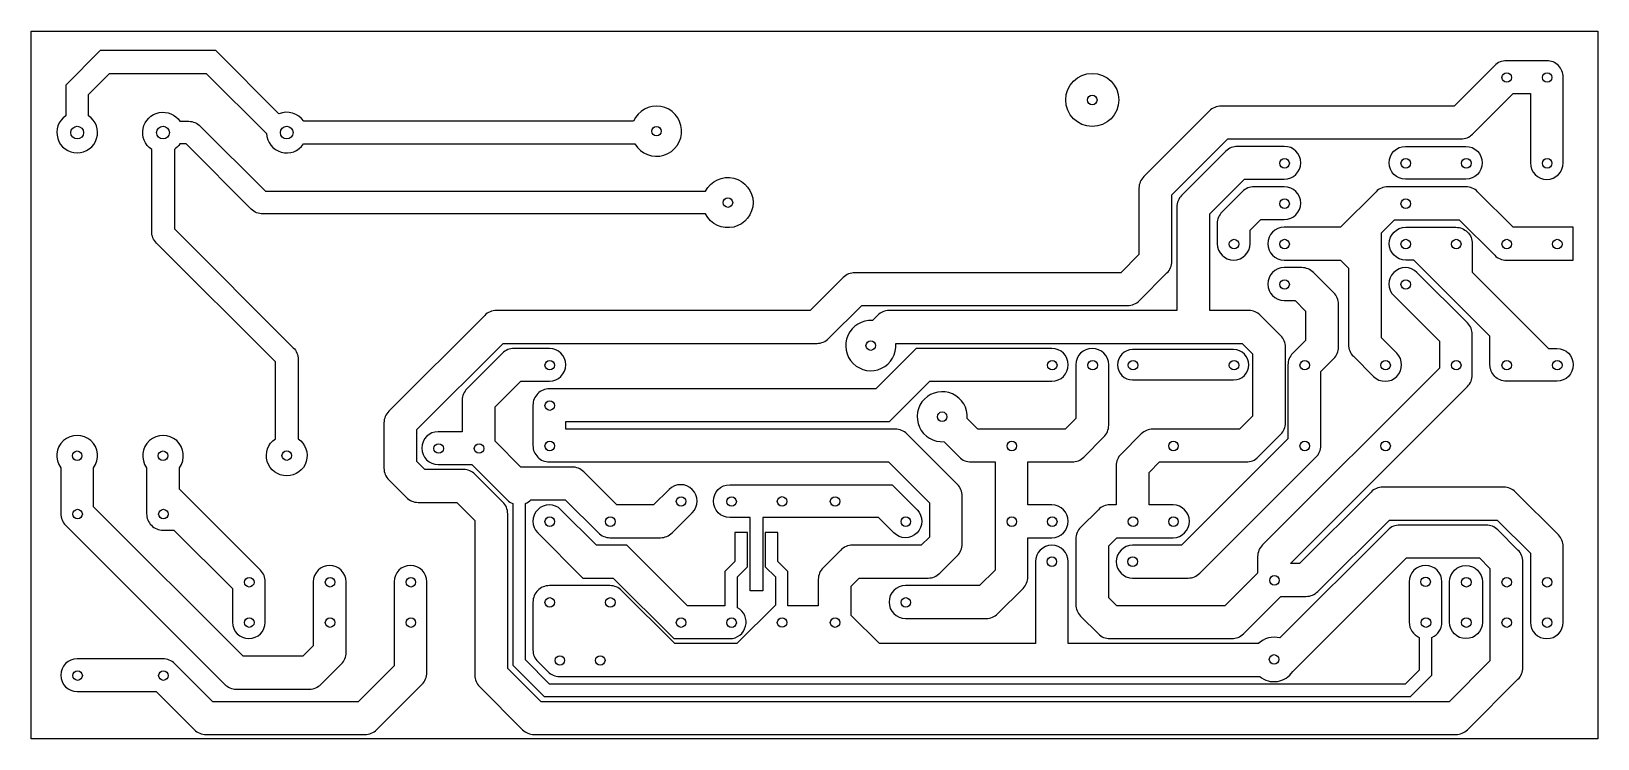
# Model space of a CAD drawing. Extents: x 95.2 to 193.7, y -111.2 to -66.7.
import ezdxf

# ---------------------------------------------------------------- set-up
doc = ezdxf.new("R2010")
doc.units = 0
doc.layers.get('0').update_dxf_attribs({"linetype": 'CONTINUOUS'})

msp = doc.modelspace()

# ---------------------------------------------------------------- linework, layer by layer
msp.add_lwpolyline([(193.7, -111.15), (95.225, -111.15), (95.225, -66.65), (193.7, -66.65)], close=True)
for points in [[(112.342, -73.739), (133.171, -73.739, 4.172963), (133.079, -72.311), (112.349, -72.311, 0.359008), (110.791, -71.839), (106.817, -67.866), (99.558, -67.866), (97.393, -70.03), (97.393, -71.959, 3.276609), (98.822, -71.959), (98.822, -70.622), (100.15, -69.294), (106.225, -69.294), (110.006, -73.075, 0.722082)], [(117.698, -90.552, 0.198912), (117.396, -91.281), (117.396, -94.139, 0.198912), (117.698, -94.868), (118.809, -95.98, 0.198912), (119.539, -96.282), (121.969, -96.282), (123.111, -97.424), (123.111, -107.156, 0.198912), (123.413, -107.886), (126.112, -110.585, 0.198912), (126.841, -110.887), (184.785, -110.887, 0.198912), (185.515, -110.585), (188.69, -107.41, 0.198912), (188.992, -106.68), (188.992, -100.013, 0.198912), (188.69, -99.283), (187.42, -98.013, 0.198912), (186.69, -97.711), (181.253, -97.711, 0.198912), (180.523, -98.013), (173.722, -104.814, 0.268122), (172.369, -105.172), (160.417, -105.172), (160.417, -100.013, 1), (158.353, -100.013), (158.353, -105.172), (148.541, -105.172), (146.764, -103.395), (146.764, -101.551), (147.271, -101.044), (151.606, -101.044, 0.198912), (152.336, -100.742), (153.447, -99.631, 0.198912), (153.749, -98.901), (153.749, -95.885, 0.198912), (153.447, -95.155), (150.272, -91.98, 0.198912), (149.542, -91.678), (128.826, -91.678), (128.826, -91.202), (149.176, -91.202), (151.716, -88.662), (159.385, -88.662, 1), (159.385, -86.598), (150.861, -86.598), (148.321, -89.138), (127.794, -89.138, 0.414214), (126.762, -90.17), (126.762, -92.71, 0.414214), (127.794, -93.742), (149.115, -93.742), (151.686, -96.312), (151.686, -98.474), (151.179, -98.981), (146.844, -98.981, 0.198912), (146.114, -99.283), (145.003, -100.394, 0.198912), (144.701, -101.124), (144.701, -102.786), (142.796, -102.786), (142.796, -100.642), (142.158, -100.004), (142.158, -98.186), (141.364, -98.186), (141.364, -100.333), (142.002, -100.971), (142.002, -102.755), (139.585, -105.172), (135.682, -105.172), (132.333, -101.823, 0.198912), (131.604, -101.521), (127.794, -101.521, 0.414214), (126.762, -102.552), (126.762, -105.569, 0.198912), (127.064, -106.298), (127.699, -106.933, 0.198912), (128.429, -107.236), (172.456, -107.236, 0.44985), (174.527, -106.927), (181.68, -99.774), (186.263, -99.774), (186.928, -100.44), (186.928, -106.253), (184.358, -108.823), (127.269, -108.823), (125.174, -106.729), (125.174, -96.996, 0.198912), (124.872, -96.267), (123.126, -94.52, 0.198912), (122.396, -94.218), (119.966, -94.218), (119.459, -93.711), (119.459, -91.709), (124.887, -86.281), (144.621, -86.281, 0.198912), (145.351, -85.978), (147.43, -83.899), (164.148, -83.899, 0.198912), (164.877, -83.597), (166.623, -81.851, 0.198912), (166.926, -81.121), (166.926, -76.945), (170.449, -73.422), (185.102, -73.422, 0.198912), (185.832, -73.12), (188.387, -70.564), (189.468, -70.564), (189.468, -74.93, 1), (191.532, -74.93), (191.532, -69.532, 0.414214), (190.5, -68.501), (187.96, -68.501, 0.198912), (187.23, -68.803), (184.675, -71.358), (170.021, -71.358, 0.198912), (169.292, -71.66), (165.164, -75.788, 0.198912), (164.862, -76.517), (164.862, -80.694), (163.72, -81.836), (147.003, -81.836, 0.198912), (146.273, -82.138), (144.194, -84.217), (124.46, -84.217, 0.198912), (123.73, -84.519)], [(137.611, -78.139), (109.783, -78.139, -0.198912), (109.053, -77.837), (104.955, -73.739), (104.563, -73.739, -0.095566), (104.219, -74.081), (104.219, -79.079), (111.696, -86.556, -0.198912), (111.998, -87.285), (111.998, -92.279, -3.276609), (110.569, -92.279), (110.569, -87.45), (103.093, -79.973, -0.198912), (102.791, -79.243), (102.791, -74.081, -1.217295), (104.57, -72.311), (105.12, -72.311, -0.198912), (105.849, -72.613), (109.947, -76.71), (137.611, -76.71, -4.182612)], [(149.574, -86.29), (149.584, -86.281), (171.34, -86.281), (172.006, -86.946), (172.006, -90.854), (171.181, -91.678), (165.735, -91.678, 0.198912), (165.005, -91.98), (163.735, -93.25, 0.198912), (163.433, -93.98), (163.433, -96.441), (163.036, -96.441, 0.198912), (162.307, -96.743), (161.195, -97.854, 0.198912), (160.893, -98.584), (160.893, -102.711, 0.198912), (161.195, -103.441), (162.307, -104.552, 0.198912), (163.036, -104.854), (170.696, -104.854, 0.198912), (171.426, -104.552), (173.782, -102.196), (175.379, -102.196, 0.198912), (176.108, -101.893), (180.609, -97.393), (187.374, -97.393), (189.468, -99.487), (189.468, -103.823, 1), (191.532, -103.823), (191.532, -99.06, 0.198912), (191.23, -98.33), (188.531, -95.632, 0.198912), (187.801, -95.329), (180.181, -95.329, 0.198912), (179.452, -95.632), (174.951, -100.132), (174.387, -100.132), (174.387, -100.122), (185.515, -88.995, 0.198912), (185.817, -88.265), (185.817, -85.725, 0.198912), (185.515, -84.995), (182.34, -81.82, 1), (180.88, -83.28), (183.753, -86.152), (183.753, -87.838), (172.625, -98.965, 0.198912), (172.323, -99.695), (172.323, -100.736), (170.269, -102.791), (163.464, -102.791), (162.957, -102.284), (162.957, -99.011), (163.464, -98.504), (167.005, -98.504, 1), (167.005, -96.441), (165.497, -96.441), (165.497, -94.407), (166.162, -93.742), (171.609, -93.742, 0.198912), (172.338, -93.44), (173.767, -92.011, 0.198912), (174.069, -91.281), (174.069, -86.519, 0.198912), (173.767, -85.789), (172.497, -84.519, 0.198912), (171.767, -84.217), (169.307, -84.217), (169.307, -78.136), (171.491, -75.952), (174, -75.952, 1), (174, -73.888), (171.063, -73.888, 0.198912), (170.333, -74.19), (167.545, -76.978, 0.198912), (167.243, -77.708), (167.243, -84.217), (149.157, -84.217, 0.198912), (148.427, -84.519), (148.101, -84.845, 2.689185)], [(181.62, -75.952, -1), (181.62, -73.888), (185.41, -73.888, -1), (185.41, -75.952)], [(174, -76.428), (172.095, -76.428, 0.198912), (171.365, -76.73), (170.085, -78.01, 0.198912), (169.783, -78.74), (169.783, -80.01, 1), (171.847, -80.01), (171.847, -79.167), (172.522, -78.492), (174, -78.492, 1)], [(179.767, -76.74), (177.529, -78.978), (173.99, -78.978, 1), (173.99, -81.042), (177.531, -81.042), (178.038, -81.549), (178.038, -86.36, 0.199093), (178.341, -87.09), (179.61, -88.36, 1), (181.07, -86.9), (180.102, -85.933), (180.102, -79.324), (180.924, -78.502), (184.993, -78.502), (187.23, -80.74, 0.198912), (187.96, -81.042), (192.167, -81.042), (192.167, -78.978), (188.387, -78.978), (186.15, -76.74, 0.198912), (185.42, -76.438), (180.496, -76.438, 0.198912)], [(187.96, -88.662, -0.414214), (186.928, -87.63), (186.928, -85.835), (182.135, -81.042), (181.63, -81.042, -1), (181.63, -78.978), (184.785, -78.978, -0.414214), (185.817, -80.01), (185.817, -81.805), (190.61, -86.598), (191.135, -86.598, -1), (191.135, -88.662)], [(173.99, -83.582), (174.674, -83.582), (175.339, -84.247), (175.339, -86.091), (174.53, -86.9, 0.198912), (174.228, -87.63), (174.228, -92.283), (167.53, -98.981), (164.465, -98.981, 1), (164.465, -101.044), (167.958, -101.044, 0.198912), (168.687, -100.742), (175.99, -93.44, 0.198912), (176.292, -92.71), (176.292, -88.057), (177.101, -87.248, 0.198912), (177.403, -86.519), (177.403, -83.82, 0.198912), (177.101, -83.09), (175.831, -81.82, 0.198912), (175.101, -81.518), (173.99, -81.518, 1)], [(135.319, -95.473), (134.351, -96.441), (132.031, -96.441), (129.952, -94.362, 0.198912), (129.222, -94.059), (125.999, -94.059), (124.381, -92.441), (124.381, -90.28), (125.999, -88.662), (127.794, -88.662, 1), (127.794, -86.598), (125.571, -86.598, 0.198912), (124.842, -86.9), (122.619, -89.123, 0.198912), (122.317, -89.853), (122.317, -91.837), (120.809, -91.837, 1), (120.809, -93.901), (122.921, -93.901), (125.159, -96.138, 0.097963), (125.492, -96.361), (125.492, -106.527), (127.471, -108.506), (181.933, -108.506), (183.277, -107.162), (183.277, -104.775, 0.302776), (183.912, -103.823), (183.912, -101.283, 1), (181.848, -101.283), (181.848, -103.823, 0.302776), (182.483, -104.775), (182.483, -106.833), (181.604, -107.712), (127.799, -107.712), (126.286, -106.198), (126.286, -96.361, 0.103195), (126.633, -96.123), (128.795, -96.123), (130.874, -98.202, 0.198912), (131.604, -98.504), (134.779, -98.504, 0.198912), (135.508, -98.202), (136.778, -96.932, 1)], [(152.608, -92.465), (153.575, -93.44, 0.198953), (154.305, -93.742), (155.813, -93.742), (155.813, -100.538), (154.83, -101.521), (150.178, -101.521, 1), (150.178, -103.584), (155.257, -103.584, 0.198912), (155.987, -103.282), (157.575, -101.695, 0.198912), (157.877, -100.965), (157.877, -98.504), (159.385, -98.504, 1), (159.385, -96.441), (157.877, -96.441), (157.877, -93.742), (160.655, -93.742, 0.198912), (161.385, -93.44), (162.655, -92.17, 0.198912), (162.957, -91.44), (162.957, -87.63, 1), (160.893, -87.63), (160.893, -91.013), (160.228, -91.678), (154.732, -91.678), (154.061, -91.007, 2.687422)], [(170.815, -86.677), (164.465, -86.677, 1), (164.465, -88.582), (170.815, -88.582, 1)], [(97.076, -94.106), (97.076, -96.996, 0.198912), (97.378, -97.726), (107.379, -107.727, 0.198912), (108.109, -108.029), (112.712, -108.029, 0.198912), (113.442, -107.727), (114.712, -106.457, 0.198912), (115.014, -105.727), (115.014, -101.283, 1), (112.951, -101.283), (112.951, -105.3), (112.285, -105.966), (108.536, -105.966), (99.139, -96.569), (99.139, -94.106, 1.972821)], [(102.473, -94.106), (102.473, -96.996, 0.414214), (103.505, -98.028), (104.189, -98.028), (107.871, -101.71), (107.871, -103.823, 1), (109.934, -103.823), (109.934, -101.283, 0.198912), (109.632, -100.553), (104.537, -95.458), (104.537, -94.106, 1.972821)], [(149.448, -98.202), (148.48, -97.234), (141.208, -97.234), (141.208, -101.839), (140.414, -101.839), (140.414, -97.234), (139.138, -97.234, -1), (139.138, -95.171), (149.335, -95.171), (150.907, -96.743, -1)], [(129.906, -101.044), (131.811, -101.044), (135.621, -104.854), (139.128, -104.854, 0.777803), (139.621, -102.916), (139.621, -100.971), (140.258, -100.333), (140.258, -98.186), (139.464, -98.186), (139.464, -100.004), (138.827, -100.642), (138.827, -102.791), (136.476, -102.791), (132.666, -98.981), (130.761, -98.981), (128.523, -96.743, 1), (127.064, -98.202)], [(98.108, -108.188), (103.078, -108.188), (105.474, -110.585, 0.198912), (106.204, -110.887), (116.205, -110.887, 0.198912), (116.935, -110.585), (119.792, -107.727, 0.198912), (120.094, -106.997), (120.094, -101.283, 1), (118.031, -101.283), (118.031, -106.57), (115.778, -108.823), (106.631, -108.823), (104.235, -106.427, 0.198912), (103.505, -106.124), (98.108, -106.124, 1)], [(184.388, -101.283, -1), (186.452, -101.283), (186.452, -103.823, -1), (184.388, -103.823)]]:
    msp.add_lwpolyline(points, format="xyb", close=True)
for centre, radius in [((161.925, -70.97), 1.67), ((187.985, -69.557), 0.3), ((190.525, -69.557), 0.3), ((161.925, -70.97), 0.3), ((98.108, -73.02), 0.4), ((103.505, -73.02), 0.4), ((111.284, -73.02), 0.4), ((134.53, -72.935), 0.3), ((174.015, -74.955), 0.3), ((181.635, -74.955), 0.3), ((185.445, -74.955), 0.3), ((190.525, -74.955), 0.3), ((139.02, -77.425), 0.3), ((174.015, -77.495), 0.3), ((181.635, -77.495), 0.3), ((170.84, -80.035), 0.3), ((174.015, -80.035), 0.3), ((181.635, -80.035), 0.3), ((184.81, -80.035), 0.3), ((187.985, -80.035), 0.3), ((191.16, -80.035), 0.3), ((174.015, -82.575), 0.3), ((181.635, -82.575), 0.3), ((148, -86.421), 0.3), ((127.819, -87.655), 0.3), ((159.41, -87.655), 0.3), ((161.95, -87.655), 0.3), ((164.49, -87.655), 0.3), ((170.84, -87.655), 0.3), ((175.285, -87.655), 0.3), ((180.365, -87.655), 0.3), ((184.81, -87.655), 0.3), ((187.985, -87.655), 0.3), ((191.16, -87.655), 0.3), ((127.819, -90.195), 0.3), ((152.49, -90.895), 0.3), ((127.819, -92.735), 0.3), ((156.87, -92.735), 0.3), ((167.03, -92.735), 0.3), ((175.285, -92.735), 0.3), ((180.365, -92.735), 0.3), ((98.108, -93.35), 0.3), ((103.505, -93.35), 0.3), ((111.284, -93.34), 0.3), ((120.834, -92.894), 0.3), ((123.374, -92.894), 0.3), ((136.074, -96.227), 0.3), ((139.249, -96.232), 0.3), ((142.424, -96.223), 0.3), ((145.757, -96.227), 0.3), ((98.132, -97.021), 0.3), ((103.53, -97.021), 0.3), ((127.819, -97.497), 0.3), ((131.629, -97.497), 0.3), ((150.202, -97.497), 0.3), ((156.87, -97.497), 0.3), ((159.41, -97.497), 0.3), ((164.49, -97.497), 0.3), ((167.03, -97.497), 0.3), ((159.385, -100.013), 0.3), ((164.465, -100.013), 0.3), ((108.927, -101.308), 0.3), ((114.007, -101.308), 0.3), ((119.088, -101.308), 0.3), ((173.38, -101.189), 0.3), ((182.88, -101.283), 0.3), ((185.445, -101.308), 0.3), ((187.985, -101.308), 0.3), ((190.525, -101.308), 0.3), ((127.819, -102.578), 0.3), ((131.629, -102.578), 0.3), ((150.202, -102.578), 0.3), ((108.927, -103.847), 0.3), ((114.007, -103.847), 0.3), ((119.088, -103.847), 0.3), ((136.074, -103.847), 0.3), ((139.249, -103.853), 0.3), ((142.424, -103.843), 0.3), ((145.757, -103.847), 0.3), ((182.905, -103.847), 0.3), ((185.445, -103.847), 0.3), ((187.985, -103.847), 0.3), ((190.525, -103.847), 0.3), ((128.454, -106.229), 0.3), ((130.994, -106.229), 0.3), ((173.355, -106.164), 0.3), ((98.132, -107.181), 0.3), ((103.53, -107.181), 0.3)]:
    msp.add_circle(centre, radius)

doc.saveas('drawing.dxf')
